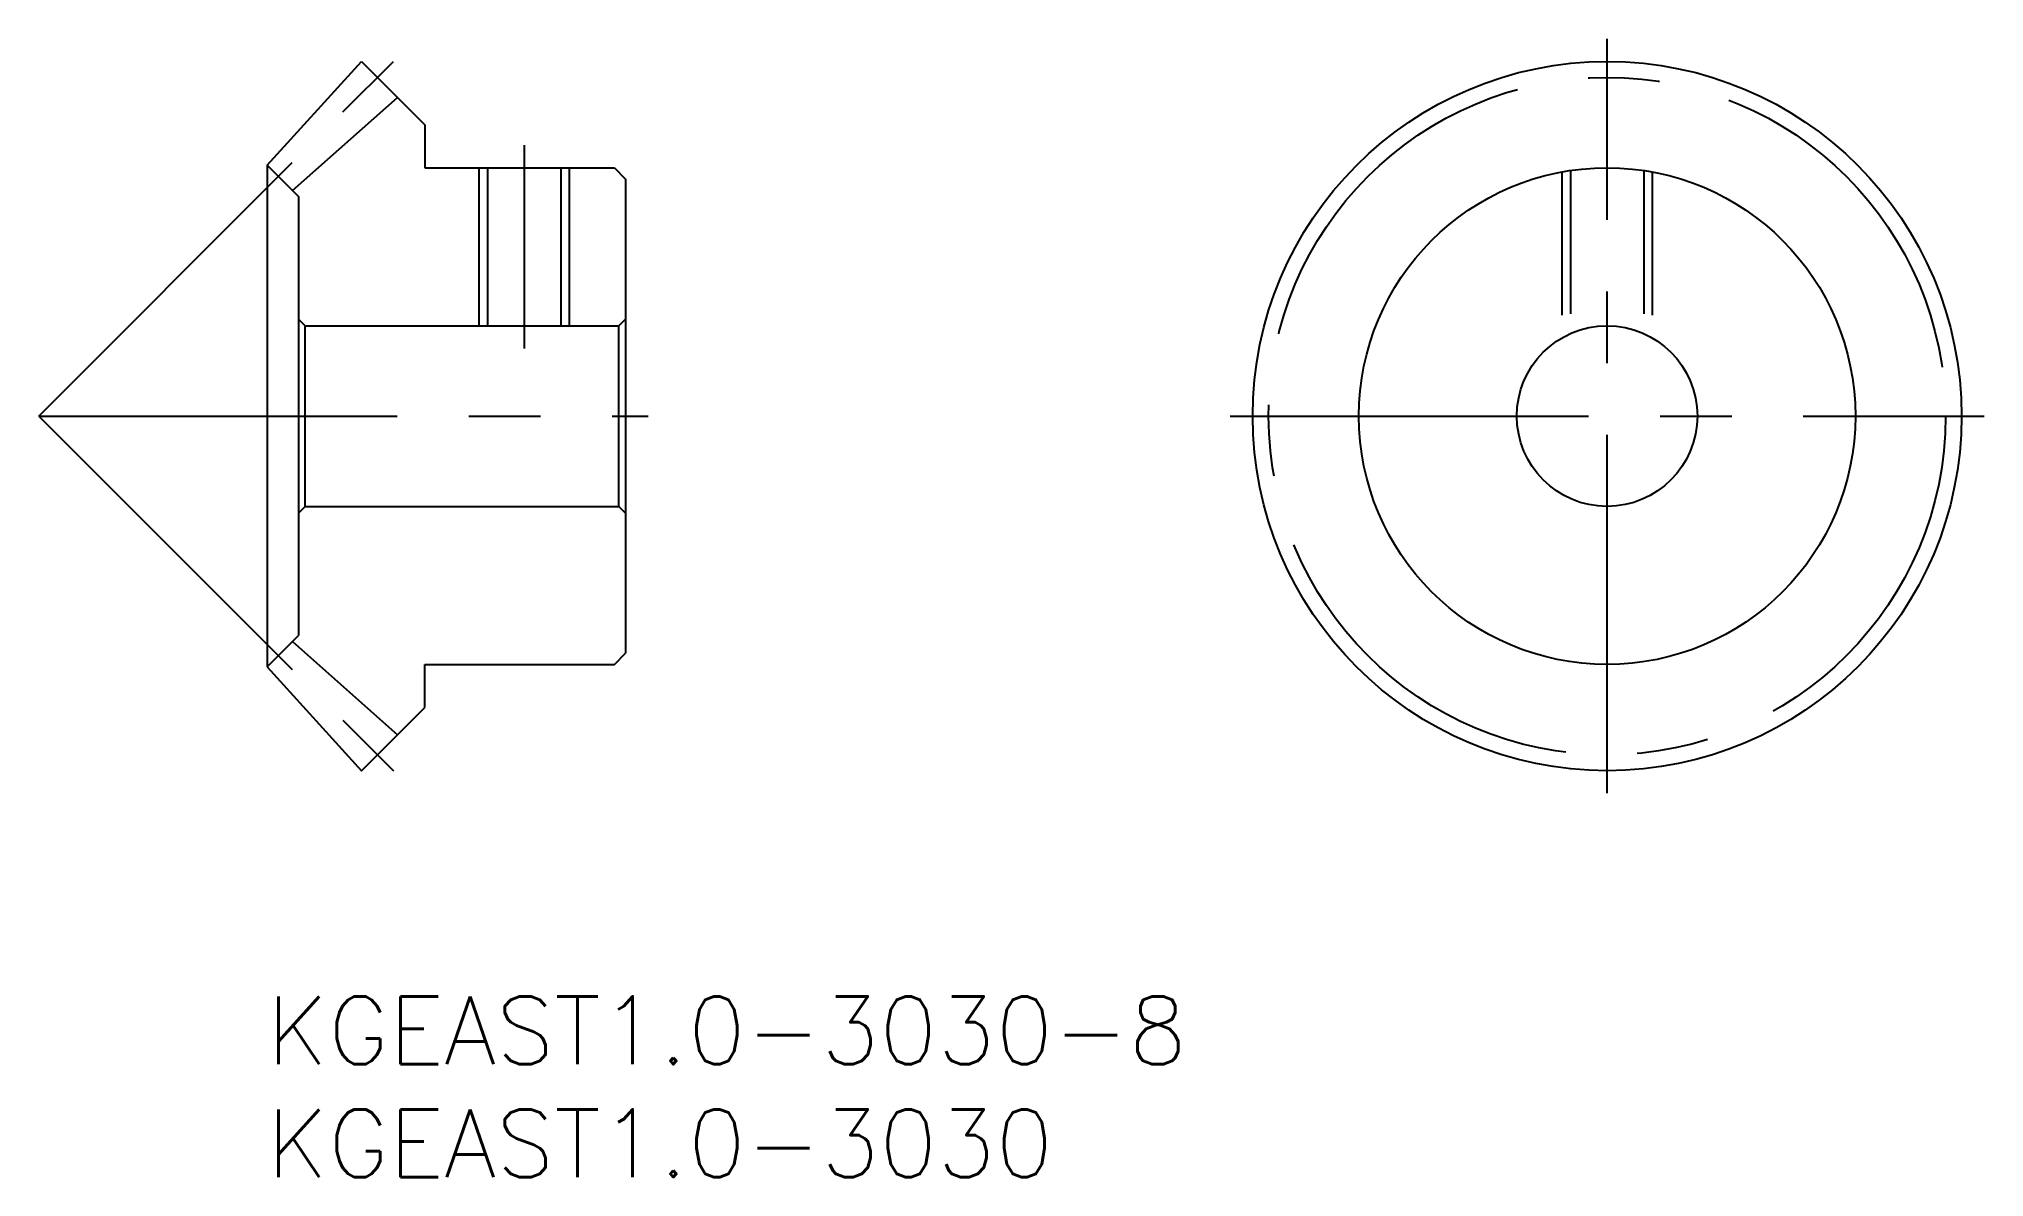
# Model space of a CAD drawing. Extents: x -10.1 to 76.1, y -8 to 42.4.
import ezdxf

# ---------------------------------------------------------------- set-up
doc = ezdxf.new("R2010")
doc.units = 0
doc.header["$LTSCALE"] = 0.5
doc.linetypes.add('CENTER', pattern=[50.8, 31.75, -6.35, 6.35, -6.35])
doc.linetypes.add('DASHED', pattern=[19.05, 12.7, -6.35])
for name, color, linetype in [('MSM_CENTER', 1, 'CENTER'), ('MSM_CONTINUOUS', 7, 'CONTINUOUS'), ('MSM_DASHED', 4, 'DASHED'), ('MSM_NARROW', 5, 'CONTINUOUS'), ('MSM_PART_NUMBER', 7, 'CONTINUOUS')]:
    doc.layers.add(name, color=color, linetype=linetype)
doc.styles.get("Standard").update_dxf_attribs({"font": 'txt.shx', "height": 1, "bigfont": 'bigfont.shx'})

# ---------------------------------------------------------------- blocks, each defined once
blk = doc.blocks.new('*U24')
at = {"layer": 'MSM_PART_NUMBER'}
blk.add_text('KGEAST1.0-3030-8', height=3, dxfattribs=at).set_placement((0, -3))
blk = doc.blocks.new('*U25')
at = {"layer": 'MSM_PART_NUMBER'}
blk.add_text('KGEAST1.0-3030', height=3, dxfattribs=at).set_placement((0, -8))

msp = doc.modelspace()

# ---------------------------------------------------------------- linework, layer by layer
at = {"layer": 'MSM_CENTER'}
for p, q in [((59.38, 9), (59.38, 42.41)), ((-10.11, 25.705), (5.597, 41.412)), ((11.39, 37.705), (11.39, 28.705)), ((-10.11, 25.705), (16.89, 25.705)), ((-10.11, 25.705), (5.597, 9.998)), ((42.675, 25.705), (76.085, 25.705))]:
    msp.add_line(p, q, dxfattribs=at)
msp.add_circle((59.38, 25.705), 15, dxfattribs=at)
at = {"layer": 'MSM_CONTINUOUS'}
for p, q in [((0, 36.818), (4.178, 41.41)), ((4.178, 41.41), (4.182, 41.41)), ((4.182, 41.41), (6.99, 38.605)), ((1.131, 35.695), (5.774, 39.821)), ((6.99, 38.605), (6.99, 36.705)), ((0, 36.818), (1.39, 35.428)), ((0, 36.818), (0, 14.592)), ((6.99, 36.705), (15.39, 36.705)), ((9.769, 36.705), (9.769, 29.705)), ((13.011, 36.705), (13.011, 29.705)), ((15.39, 36.705), (15.89, 36.205)), ((15.89, 36.205), (15.89, 15.205)), ((1.39, 35.428), (1.39, 15.982)), ((1.69, 29.705), (1.39, 30.005)), ((1.69, 21.705), (1.69, 29.705)), ((1.69, 29.705), (15.59, 29.705)), ((15.59, 29.705), (15.89, 30.005)), ((15.59, 21.705), (15.59, 29.705)), ((1.69, 21.705), (1.39, 21.405)), ((1.69, 21.705), (15.59, 21.705)), ((15.59, 21.705), (15.89, 21.405)), ((0, 14.592), (1.39, 15.982)), ((1.131, 15.715), (5.774, 11.589)), ((6.99, 12.805), (6.99, 14.705)), ((6.99, 14.705), (15.39, 14.705)), ((15.39, 14.705), (15.89, 15.205)), ((0, 14.592), (4.178, 10)), ((4.182, 10), (6.99, 12.805)), ((4.178, 10), (4.182, 10))]:
    msp.add_line(p, q, dxfattribs=at)
for radius in [15.705, 11, 4]:
    msp.add_circle((59.38, 25.705), radius, dxfattribs=at)
at = {"layer": 'MSM_DASHED'}
for p, q in [((57.38, 36.522), (57.38, 29.169)), ((57.759, 36.585), (57.759, 29.362)), ((61.001, 36.585), (61.001, 29.362)), ((61.38, 36.522), (61.38, 29.169))]:
    msp.add_line(p, q, dxfattribs=at)
at = {"layer": 'MSM_NARROW'}
for p, q in [((9.39, 36.705), (9.39, 29.705)), ((13.39, 36.705), (13.39, 29.705))]:
    msp.add_line(p, q, dxfattribs=at)

# ---------------------------------------------------------------- block references
at = {"layer": 'MSM_CONTINUOUS'}
for name in ['*U24', '*U25']:
    msp.add_blockref(name, (0, 0), dxfattribs=at)

doc.saveas('drawing.dxf')
